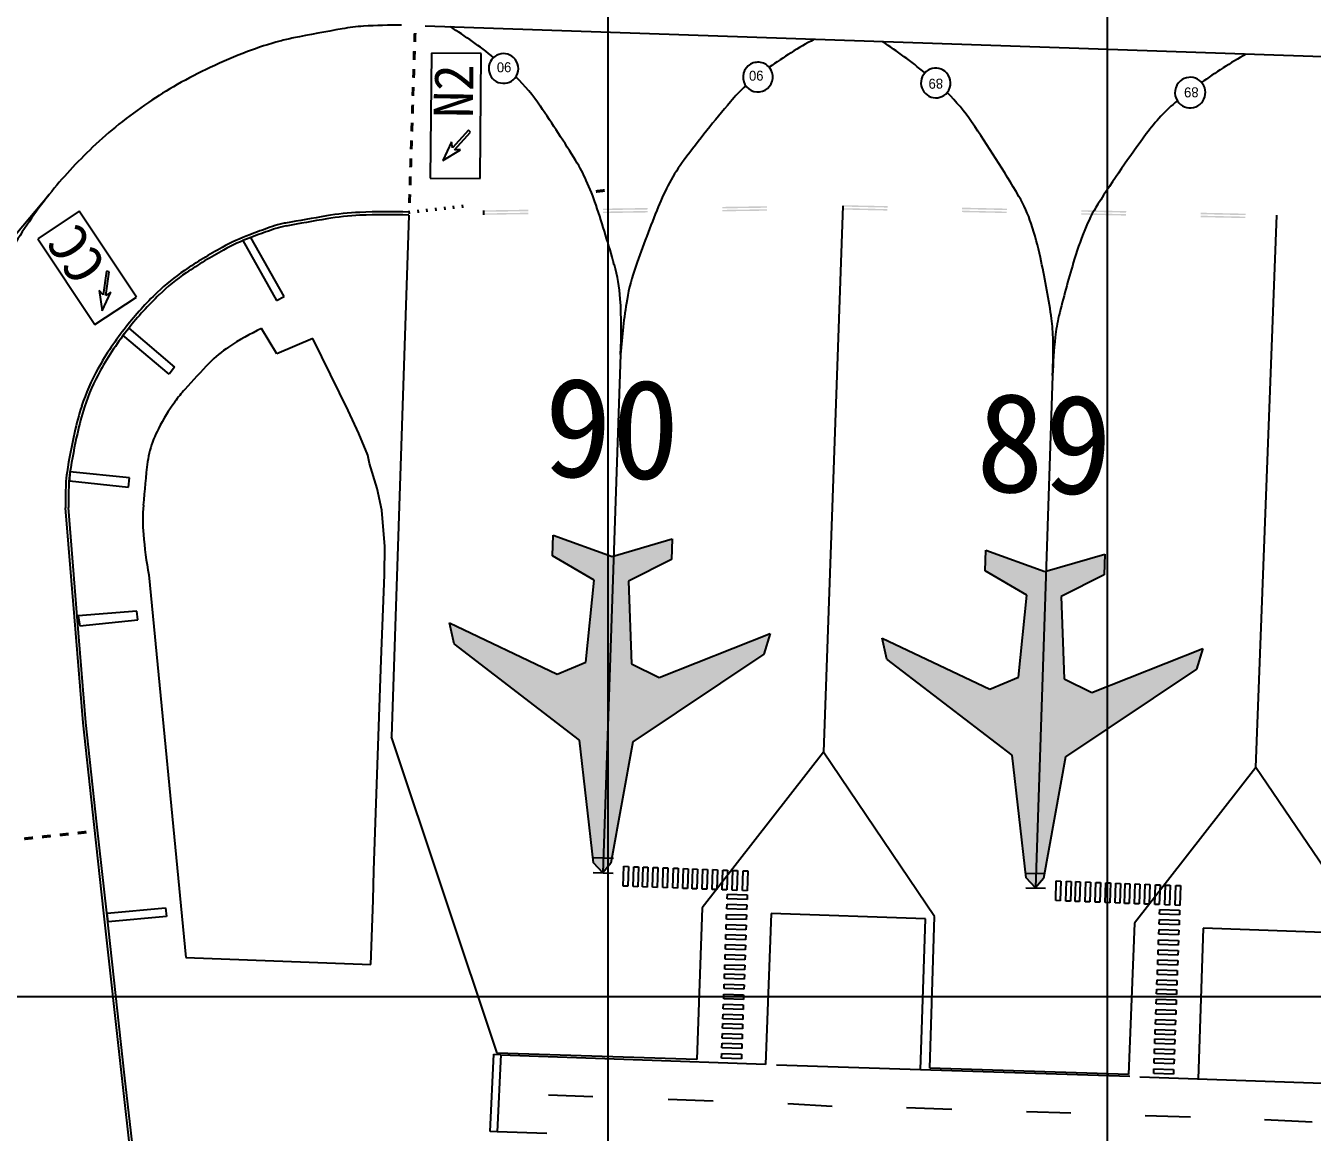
# Model space of a CAD drawing. Header units: millimetres. Extents: x 1358 to 1865, y 706 to 1003.
# Drawn here: x 1657.41 to 1688.99, y 880.66 to 907.81 of the extents above; entities that cross this region are included whole.
import ezdxf
from ezdxf.enums import TextEntityAlignment as Align

# ---------------------------------------------------------------- set-up
doc = ezdxf.new("R2010")
doc.units = ezdxf.units.MM
doc.layers.add('建築', color=7, linetype='Continuous')
doc.layers.add('文字', color=6, linetype='Continuous')
doc.styles.add('ChinaText', font='')
doc.styles.add('細明體', font='')
doc.styles.get('ChinaText').set_extended_font_data('新細明體')
doc.styles.get('細明體').set_extended_font_data('細明體')

msp = doc.modelspace()

# ---------------------------------------------------------------- hatches: boundary and pattern name
at = {"layer": '建築', "ltscale": 1000}
h = msp.add_hatch(color=256, dxfattribs=at)
h.paths.add_polyline_path([(1666.964, 907.634), (1666.927, 907.635), (1666.92, 907.415), (1666.957, 907.414)])
h.paths.add_polyline_path([(1667.001, 907.632), (1666.964, 907.634), (1666.957, 907.414), (1666.993, 907.413)])
for points in [[(1666.983, 907.19), (1666.91, 907.192), (1666.903, 906.973, -0.00065), (1666.939, 906.971), (1666.976, 906.97)], [(1666.954, 906.311), (1666.881, 906.314), (1666.874, 906.094, -0.00065), (1666.91, 906.093), (1666.947, 906.092)], [(1671.576, 887.024), (1671.347, 887.272), (1671.001, 890.283), (1667.928, 892.64), (1667.808, 893.156), (1670.455, 891.9), (1671.157, 892.193), (1671.362, 894.208), (1670.34, 894.805), (1670.357, 895.313), (1671.802, 894.79), (1673.279, 895.218), (1673.263, 894.71), (1672.204, 894.18), (1672.278, 892.157), (1672.96, 891.819), (1675.682, 892.901), (1675.529, 892.394), (1672.31, 890.241), (1671.769, 887.258)], [(1682.196, 886.653), (1681.967, 886.9), (1681.62, 889.912), (1678.548, 892.269), (1678.428, 892.784), (1681.074, 891.529), (1681.776, 891.822), (1681.981, 893.836), (1680.96, 894.433), (1680.977, 894.941), (1682.422, 894.419), (1683.899, 894.846), (1683.883, 894.339), (1682.824, 893.809), (1682.898, 891.785), (1683.58, 891.448), (1686.302, 892.529), (1686.149, 892.022), (1682.93, 889.869), (1682.389, 886.886)]]:
    msp.add_hatch(color=256, dxfattribs=at).paths.add_polyline_path(points)
h = msp.add_hatch(color=256, dxfattribs=at)
h.paths.add_polyline_path([(1666.95, 907.194), (1666.913, 907.196), (1666.906, 906.976), (1666.942, 906.975)])
h.paths.add_polyline_path([(1666.986, 907.193), (1666.95, 907.194), (1666.942, 906.975), (1666.979, 906.974)])
h = msp.add_hatch(color=256, dxfattribs=at)
h.paths.add_polyline_path([(1666.935, 906.755), (1666.899, 906.756), (1666.891, 906.537), (1666.928, 906.535)])
h.paths.add_polyline_path([(1666.972, 906.754), (1666.935, 906.755), (1666.928, 906.535), (1666.965, 906.534)])
h = msp.add_hatch(color=256, dxfattribs=at)
h.paths.add_polyline_path([(1666.906, 905.877), (1666.87, 905.878), (1666.863, 905.658), (1666.899, 905.657)])
h.paths.add_polyline_path([(1666.943, 905.875), (1666.906, 905.877), (1666.899, 905.657), (1666.936, 905.656)])
h = msp.add_hatch(color=256, dxfattribs=at)
h.paths.add_polyline_path([(1666.892, 905.437), (1666.855, 905.439), (1666.848, 905.219), (1666.885, 905.218)])
h.paths.add_polyline_path([(1666.929, 905.436), (1666.892, 905.437), (1666.885, 905.218), (1666.921, 905.217)])
h = msp.add_hatch(color=256, dxfattribs=at)
h.paths.add_polyline_path([(1666.878, 904.998), (1666.841, 904.999), (1666.834, 904.78), (1666.87, 904.778)])
h.paths.add_polyline_path([(1666.914, 904.997), (1666.878, 904.998), (1666.87, 904.778), (1666.907, 904.777)])
h = msp.add_hatch(color=256, dxfattribs=at)
h.paths.add_polyline_path([(1666.863, 904.559), (1666.827, 904.56), (1666.819, 904.34), (1666.856, 904.339)])
h.paths.add_polyline_path([(1666.9, 904.558), (1666.863, 904.559), (1666.856, 904.339), (1666.893, 904.338)])
h = msp.add_hatch(color=256, dxfattribs=at)
h.paths.add_polyline_path([(1666.849, 904.12), (1666.812, 904.121), (1666.805, 903.901), (1666.842, 903.9)])
h.paths.add_polyline_path([(1666.885, 904.118), (1666.849, 904.12), (1666.842, 903.9), (1666.878, 903.899)])
h = msp.add_hatch(color=256, dxfattribs=at)
h.paths.add_polyline_path([(1666.834, 903.68), (1666.798, 903.682), (1666.791, 903.462), (1666.827, 903.461)])
h.paths.add_polyline_path([(1666.871, 903.679), (1666.834, 903.68), (1666.827, 903.461), (1666.864, 903.46)])
h = msp.add_hatch(color=256, dxfattribs=at)
h.paths.add_polyline_path([(1671.621, 903.771), (1671.617, 903.807), (1671.399, 903.783), (1671.403, 903.747)])
h.paths.add_polyline_path([(1671.625, 903.735), (1671.621, 903.771), (1671.403, 903.747), (1671.407, 903.71)])
h = msp.add_hatch(color=256, dxfattribs=at)
h.paths.add_polyline_path([(1669.745, 903.299), (1668.647, 903.283), (1668.647, 903.246), (1669.746, 903.262)])
h.paths.add_polyline_path([(1669.747, 903.225), (1668.648, 903.209), (1668.648, 903.173), (1669.747, 903.189)])
h = msp.add_hatch(color=256, dxfattribs=at)
h.paths.add_polyline_path([(1672.675, 903.341), (1671.576, 903.325), (1671.577, 903.289), (1672.676, 903.304)])
h.paths.add_polyline_path([(1672.676, 903.268), (1671.577, 903.252), (1671.578, 903.215), (1672.677, 903.231)])
h = msp.add_hatch(color=256, dxfattribs=at)
h.paths.add_polyline_path([(1675.605, 903.384), (1674.506, 903.368), (1674.507, 903.331), (1675.605, 903.347)])
h.paths.add_polyline_path([(1675.606, 903.31), (1674.507, 903.294), (1674.508, 903.258), (1675.606, 903.274)])
h = msp.add_hatch(color=256, dxfattribs=at)
h.paths.add_polyline_path([(1678.564, 903.387), (1677.465, 903.41), (1677.465, 903.374), (1678.563, 903.351)])
h.paths.add_polyline_path([(1678.562, 903.314), (1677.464, 903.337), (1677.463, 903.301), (1678.561, 903.277)])
h = msp.add_hatch(color=256, dxfattribs=at)
h.paths.add_polyline_path([(1681.493, 903.326), (1680.395, 903.349), (1680.394, 903.312), (1681.492, 903.289)])
h.paths.add_polyline_path([(1681.491, 903.252), (1680.393, 903.275), (1680.392, 903.239), (1681.491, 903.216)])
h = msp.add_hatch(color=256, dxfattribs=at)
h.paths.add_polyline_path([(1684.422, 903.264), (1683.324, 903.287), (1683.323, 903.25), (1684.421, 903.227)])
h.paths.add_polyline_path([(1684.421, 903.19), (1683.322, 903.214), (1683.321, 903.177), (1684.42, 903.154)])
h = msp.add_hatch(color=256, dxfattribs=at)
h.paths.add_polyline_path([(1687.351, 903.202), (1686.253, 903.225), (1686.252, 903.188), (1687.351, 903.165)])
h.paths.add_polyline_path([(1687.35, 903.129), (1686.251, 903.152), (1686.251, 903.115), (1687.349, 903.092)])
h = msp.add_hatch(color=256, dxfattribs=at)
h.paths.add_polyline_path([(1657.587, 887.883), (1657.583, 887.919), (1657.364, 887.896), (1657.368, 887.859)])
h.paths.add_polyline_path([(1657.591, 887.846), (1657.587, 887.883), (1657.368, 887.859), (1657.372, 887.823)])
h = msp.add_hatch(color=256, dxfattribs=at)
h.paths.add_polyline_path([(1658.024, 887.93), (1658.02, 887.966), (1657.801, 887.943), (1657.805, 887.906)])
h.paths.add_polyline_path([(1658.028, 887.893), (1658.024, 887.93), (1657.805, 887.906), (1657.809, 887.87)])
h = msp.add_hatch(color=256, dxfattribs=at)
h.paths.add_polyline_path([(1658.461, 887.976), (1658.457, 888.013), (1658.238, 887.989), (1658.242, 887.953)])
h.paths.add_polyline_path([(1658.465, 887.94), (1658.461, 887.976), (1658.242, 887.953), (1658.246, 887.917)])
h = msp.add_hatch(color=256, dxfattribs=at)
h.paths.add_polyline_path([(1658.898, 888.023), (1658.894, 888.06), (1658.675, 888.036), (1658.679, 888)])
h.paths.add_polyline_path([(1658.902, 887.987), (1658.898, 888.023), (1658.679, 888), (1658.683, 887.963)])

# ---------------------------------------------------------------- linework, layer by layer
at = {"color": 5, "linetype": 'ByBlock'}
msp.add_lwpolyline([(1511.587, 883.992), (1798.346, 883.992), (1798.346, 857.67), (1511.587, 857.67)], close=True, dxfattribs=at)
at = {"layer": '建築', "ltscale": 1000}
for p, q in [((1780.683, 903.894, -0.309), (1667.211, 907.807, -0.309)), ((1667.368, 907.144, -0.309), (1667.339, 904.075, -0.309)), ((1668.589, 907.129, -0.309), (1667.368, 907.144, -0.309)), ((1668.56, 904.063, -0.309), (1668.589, 907.129, -0.309)), ((1668.275, 905.248, -0.309), (1667.88, 904.814, -0.309)), ((1667.93, 904.768, -0.309), (1668.325, 905.203, -0.309)), ((1668.3, 905.226, -0.309), (1668.275, 905.248, -0.309)), ((1668.325, 905.203, -0.309), (1668.3, 905.226, -0.309)), ((1667.863, 904.963, -0.309), (1667.644, 904.503, -0.309)), ((1667.88, 904.814, -0.309), (1667.863, 904.963, -0.309)), ((1667.644, 904.503, -0.309), (1668.08, 904.766, -0.309)), ((1668.08, 904.766, -0.309), (1667.93, 904.768, -0.309)), ((1667.339, 904.075, -0.309), (1668.56, 904.063, -0.309)), ((1653.09, 897.911, -0.309), (1657.984, 903.674, -0.309)), ((1667.031, 903.298, -0.309), (1667.039, 903.226, -0.309)), ((1667.249, 903.323, -0.309), (1667.257, 903.25, -0.309)), ((1667.249, 903.323, -0.309), (1667.257, 903.25, -0.309)), ((1667.467, 903.347, -0.309), (1667.475, 903.274, -0.309)), ((1667.686, 903.371, -0.309), (1667.694, 903.298, -0.309)), ((1667.904, 903.395, -0.309), (1667.912, 903.323, -0.309)), ((1668.123, 903.42, -0.309), (1668.131, 903.347, -0.309)), ((1668.647, 903.283, -0.309), (1668.648, 903.173, -0.309)), ((1677.465, 903.392, -0.309), (1676.991, 889.987, -0.309)), ((1658.719, 903.262, -0.309), (1657.702, 902.586, -0.309)), ((1660.128, 901.154, -0.309), (1658.719, 903.262, -0.309)), ((1666.813, 903.165, -0.309), (1666.39, 890.361, -0.309)), ((1666.812, 903.274, -0.309), (1666.82, 903.201, -0.309)), ((1666.812, 903.274, -0.309), (1666.82, 903.201, -0.309)), ((1666.812, 903.274, -0.309), (1666.82, 903.201, -0.309)), ((1666.812, 903.274, -0.309), (1666.82, 903.201, -0.309)), ((1687.608, 889.613, -0.309), (1688.119, 903.167, -0.309)), ((1657.702, 902.586, -0.309), (1659.107, 900.484, -0.309)), ((1662.933, 902.618, -0.309), (1662.734, 902.541, -0.309)), ((1662.734, 902.541, -0.309), (1663.56, 901.069, -0.309)), ((1663.755, 901.172, -0.309), (1662.933, 902.618, -0.309)), ((1659.386, 901.787, -0.309), (1659.305, 901.206, -0.309)), ((1659.372, 901.196, -0.309), (1659.453, 901.777, -0.309)), ((1659.42, 901.782, -0.309), (1659.386, 901.787, -0.309)), ((1659.453, 901.777, -0.309), (1659.42, 901.782, -0.309)), ((1659.107, 900.484, -0.309), (1660.128, 901.154, -0.309)), ((1659.305, 901.206, -0.309), (1659.207, 901.319, -0.309)), ((1659.207, 901.319, -0.309), (1659.285, 900.816, -0.309)), ((1659.285, 900.816, -0.309), (1659.497, 901.278, -0.309)), ((1659.497, 901.278, -0.309), (1659.372, 901.196, -0.309)), ((1663.56, 901.069, -0.309), (1663.755, 901.172, -0.309)), ((1659.791, 900.223, -0.309), (1659.938, 900.392, -0.309)), ((1660.929, 899.261, -0.309), (1659.791, 900.223, -0.309)), ((1659.938, 900.392, -0.309), (1661.061, 899.436, -0.309)), ((1663.57, 899.76, -0.309), (1663.197, 900.381, -0.309)), ((1664.452, 900.135, -0.309), (1663.57, 899.76, -0.309)), ((1664.678, 899.685, -0.309), (1664.452, 900.135, -0.309)), ((1665.324, 898.368, -0.309), (1664.678, 899.685, -0.309)), ((1672.011, 899.746, -0.309), (1671.576, 887.024, -0.309)), ((1661.061, 899.436, -0.309), (1660.929, 899.261, -0.309)), ((1682.616, 899.233, -0.309), (1682.196, 886.653, -0.309)), ((1665.584, 897.807, -0.309), (1665.324, 898.368, -0.309)), ((1665.802, 897.271, -0.309), (1665.584, 897.807, -0.309)), ((1665.848, 897.067, -0.309), (1665.802, 897.271, -0.309)), ((1666.036, 896.457, -0.309), (1665.848, 897.067, -0.309)), ((1658.488, 896.862, -0.309), (1658.479, 896.642, -0.309)), ((1659.951, 896.718, -0.309), (1658.488, 896.862, -0.309)), ((1659.933, 896.492, -0.309), (1659.951, 896.718, -0.309)), ((1658.479, 896.642, -0.309), (1659.933, 896.492, -0.309)), ((1666.149, 895.925, -0.309), (1666.036, 896.457, -0.309)), ((1658.6, 893.306, -0.309), (1658.385, 895.985, -0.309)), ((1658.673, 893.312, -0.309), (1658.458, 895.988, -0.309)), ((1666.222, 895.031, -0.309), (1666.149, 895.925, -0.309)), ((1670.34, 894.805, -0.309), (1670.357, 895.313, -0.309)), ((1670.357, 895.313, -0.309), (1671.802, 894.79, -0.309)), ((1671.802, 894.79, -0.309), (1673.279, 895.218, -0.309)), ((1673.279, 895.218, -0.309), (1673.263, 894.71, -0.309)), ((1666.216, 894.339, -0.309), (1666.222, 895.031, -0.309)), ((1671.362, 894.208, -0.309), (1670.34, 894.805, -0.309)), ((1680.96, 894.433, -0.309), (1680.977, 894.941, -0.309)), ((1680.977, 894.941, -0.309), (1682.422, 894.419, -0.309)), ((1682.422, 894.419, -0.309), (1683.899, 894.846, -0.309)), ((1683.899, 894.846, -0.309), (1683.883, 894.339, -0.309)), ((1673.263, 894.71, -0.309), (1672.204, 894.18, -0.309)), ((1660.429, 894.337, -0.309), (1661.336, 884.945, -0.309)), ((1666.134, 892.255, -0.309), (1666.216, 894.339, -0.309)), ((1671.157, 892.193, -0.309), (1671.362, 894.208, -0.309)), ((1672.204, 894.18, -0.309), (1672.278, 892.157, -0.309)), ((1681.981, 893.836, -0.309), (1680.96, 894.433, -0.309)), ((1683.883, 894.339, -0.309), (1682.824, 893.809, -0.309)), ((1681.776, 891.822, -0.309), (1681.981, 893.836, -0.309)), ((1682.824, 893.809, -0.309), (1682.898, 891.785, -0.309)), ((1658.813, 890.708, -0.309), (1658.6, 893.306, -0.309)), ((1658.886, 890.715, -0.309), (1658.673, 893.312, -0.309)), ((1660.137, 893.445, -0.309), (1658.693, 893.329, -0.309)), ((1658.693, 893.329, -0.309), (1658.734, 893.089, -0.309)), ((1658.734, 893.089, -0.309), (1660.157, 893.231, -0.309)), ((1660.157, 893.231, -0.309), (1660.137, 893.445, -0.309)), ((1667.928, 892.64, -0.309), (1667.808, 893.156, -0.309)), ((1667.808, 893.156, -0.309), (1670.455, 891.9, -0.309)), ((1672.96, 891.819, -0.309), (1675.682, 892.901, -0.309)), ((1675.682, 892.901, -0.309), (1675.529, 892.394, -0.309)), ((1671.001, 890.283, -0.309), (1667.928, 892.64, -0.309)), ((1678.548, 892.269, -0.309), (1678.428, 892.784, -0.309)), ((1678.428, 892.784, -0.309), (1681.074, 891.529, -0.309)), ((1666.109, 891.557, -0.309), (1666.134, 892.255, -0.309)), ((1675.529, 892.394, -0.309), (1672.31, 890.241, -0.309)), ((1681.62, 889.912, -0.309), (1678.548, 892.269, -0.309)), ((1683.58, 891.448, -0.309), (1686.302, 892.529, -0.309)), ((1686.302, 892.529, -0.309), (1686.149, 892.022, -0.309)), ((1670.455, 891.9, -0.309), (1671.157, 892.193, -0.309)), ((1672.278, 892.157, -0.309), (1672.96, 891.819, -0.309)), ((1686.149, 892.022, -0.309), (1682.93, 889.869, -0.309)), ((1681.074, 891.529, -0.309), (1681.776, 891.822, -0.309)), ((1682.898, 891.785, -0.309), (1683.58, 891.448, -0.309)), ((1665.956, 887.077, -0.309), (1666.109, 891.557, -0.309)), ((1659.084, 888.209, -0.309), (1658.813, 890.708, -0.309)), ((1659.156, 888.217, -0.309), (1658.886, 890.715, -0.309)), ((1668.983, 882.602, -244.22), (1666.39, 890.361, -244.22)), ((1671.347, 887.272, -0.309), (1671.001, 890.283, -0.309)), ((1672.31, 890.241, -0.309), (1671.769, 887.258, -0.309)), ((1676.991, 889.987, -244.22), (1674.011, 886.163, -244.22)), ((1679.716, 885.954, -244.22), (1676.991, 889.987, -244.22)), ((1681.967, 886.9, -0.309), (1681.62, 889.912, -0.309)), ((1682.93, 889.869, -0.309), (1682.389, 886.886, -0.309)), ((1687.608, 889.613, -244.22), (1684.622, 885.787, -244.22)), ((1690.337, 885.577, -244.22), (1687.608, 889.613, -244.22)), ((1659.325, 886.031, -0.309), (1659.084, 888.209, -0.309)), ((1659.398, 886.039, -0.309), (1659.156, 888.217, -0.309)), ((1671.576, 887.024, -0.309), (1671.347, 887.272, -0.309)), ((1671.349, 887.399, 0.707), (1671.836, 887.386, 0.707)), ((1671.769, 887.258, -0.309), (1671.576, 887.024, -0.309)), ((1672.075, 886.698, 244.62), (1672.091, 887.185, 244.62)), ((1672.091, 887.185, 244.62), (1672.205, 887.18, 244.62)), ((1672.205, 887.18, 244.62), (1672.188, 886.695, 244.62)), ((1672.322, 886.686, -0.309), (1672.338, 887.173, -0.309)), ((1672.338, 887.173, -0.309), (1672.451, 887.168, -0.309)), ((1665.94, 886.355, -0.309), (1665.956, 887.077, -0.309)), ((1671.337, 887.031, -0.309), (1671.824, 887.018, -0.309)), ((1672.451, 887.168, -0.309), (1672.435, 886.682, -0.309)), ((1672.549, 886.678, -0.309), (1672.565, 887.164, -0.309)), ((1672.565, 887.164, -0.309), (1672.679, 887.159, -0.309)), ((1672.679, 887.159, -0.309), (1672.663, 886.674, -0.309)), ((1672.796, 886.671, -0.309), (1672.812, 887.157, -0.309)), ((1672.812, 887.157, -0.309), (1672.926, 887.153, -0.309)), ((1672.926, 887.153, -0.309), (1672.91, 886.667, -0.309)), ((1673.043, 886.662, -0.309), (1673.059, 887.148, -0.309)), ((1673.059, 887.148, -0.309), (1673.173, 887.143, -0.309)), ((1673.173, 887.143, -0.309), (1673.157, 886.658, -0.309)), ((1673.29, 886.653, -0.309), (1673.306, 887.139, -0.309)), ((1673.306, 887.139, -0.309), (1673.42, 887.135, -0.309)), ((1673.42, 887.135, -0.309), (1673.404, 886.649, -0.309)), ((1673.537, 886.641, -0.309), (1673.553, 887.127, -0.309)), ((1673.553, 887.127, -0.309), (1673.667, 887.123, -0.309)), ((1673.667, 887.123, -0.309), (1673.651, 886.637, -0.309)), ((1673.765, 886.633, -0.309), (1673.781, 887.12, -0.309)), ((1673.781, 887.12, -0.309), (1673.895, 887.115, -0.309)), ((1673.895, 887.115, -0.309), (1673.878, 886.63, -0.309)), ((1674.012, 886.625, -0.309), (1674.028, 887.112, -0.309)), ((1674.028, 887.112, -0.309), (1674.142, 887.107, -0.309)), ((1674.142, 887.107, -0.309), (1674.125, 886.622, -0.309)), ((1674.259, 886.616, -0.309), (1674.275, 887.102, -0.309)), ((1674.275, 887.102, -0.309), (1674.389, 887.098, -0.309)), ((1674.389, 887.098, -0.309), (1674.372, 886.612, -0.309)), ((1674.506, 886.607, -0.309), (1674.522, 887.093, -0.309)), ((1674.522, 887.093, -0.309), (1674.635, 887.089, -0.309)), ((1674.635, 887.089, -0.309), (1674.619, 886.603, -0.309)), ((1674.753, 886.598, -0.309), (1674.769, 887.084, -0.309)), ((1674.769, 887.084, -0.309), (1674.882, 887.079, -0.309)), ((1674.882, 887.079, -0.309), (1674.866, 886.594, -0.309)), ((1675.005, 886.588, -0.309), (1675.021, 887.074, -0.309)), ((1675.021, 887.074, -0.309), (1675.135, 887.07, -0.309)), ((1675.135, 887.07, -0.309), (1675.118, 886.584, -0.309)), ((1681.954, 887.018, 0.72), (1682.434, 887.008, 0.72)), ((1682.196, 886.653, -0.309), (1681.967, 886.9, -0.309)), ((1682.389, 886.886, -0.309), (1682.196, 886.653, -0.309)), ((1672.188, 886.695, 244.62), (1672.075, 886.698, 244.62)), ((1672.435, 886.682, -0.309), (1672.322, 886.686, -0.309)), ((1672.663, 886.674, -0.309), (1672.549, 886.678, -0.309)), ((1672.91, 886.667, -0.309), (1672.796, 886.671, -0.309)), ((1673.157, 886.658, -0.309), (1673.043, 886.662, -0.309)), ((1673.404, 886.649, -0.309), (1673.29, 886.653, -0.309)), ((1673.651, 886.637, -0.309), (1673.537, 886.641, -0.309)), ((1673.878, 886.63, -0.309), (1673.765, 886.633, -0.309)), ((1674.125, 886.622, -0.309), (1674.012, 886.625, -0.309)), ((1674.372, 886.612, -0.309), (1674.259, 886.616, -0.309)), ((1674.619, 886.603, -0.309), (1674.506, 886.607, -0.309)), ((1674.866, 886.594, -0.309), (1674.753, 886.598, -0.309)), ((1675.118, 886.584, -0.309), (1675.005, 886.588, -0.309)), ((1681.958, 886.658, -0.309), (1682.438, 886.648, -0.309)), ((1682.691, 886.341, -0.309), (1682.707, 886.828, -0.309)), ((1682.707, 886.828, -0.309), (1682.821, 886.823, -0.309)), ((1682.821, 886.823, -0.309), (1682.805, 886.338, -0.309)), ((1682.938, 886.331, -0.309), (1682.954, 886.818, -0.309)), ((1682.954, 886.818, -0.309), (1683.068, 886.813, -0.309)), ((1683.068, 886.813, -0.309), (1683.052, 886.328, -0.309)), ((1683.166, 886.323, -0.309), (1683.182, 886.809, -0.309)), ((1683.182, 886.809, -0.309), (1683.296, 886.805, -0.309)), ((1683.296, 886.805, -0.309), (1683.279, 886.319, -0.309)), ((1683.413, 886.313, -0.309), (1683.429, 886.799, -0.309)), ((1683.429, 886.799, -0.309), (1683.543, 886.795, -0.309)), ((1683.543, 886.795, -0.309), (1683.526, 886.309, -0.309)), ((1683.66, 886.304, -0.309), (1683.676, 886.79, -0.309)), ((1683.676, 886.79, -0.309), (1683.789, 886.785, -0.309)), ((1683.789, 886.785, -0.309), (1683.773, 886.3, -0.309)), ((1683.907, 886.294, -0.309), (1683.923, 886.78, -0.309)), ((1683.923, 886.78, -0.309), (1684.036, 886.776, -0.309)), ((1684.036, 886.776, -0.309), (1684.02, 886.29, -0.309)), ((1684.154, 886.284, -0.309), (1684.17, 886.771, -0.309)), ((1684.17, 886.771, -0.309), (1684.283, 886.766, -0.309)), ((1684.283, 886.766, -0.309), (1684.267, 886.28, -0.309)), ((1684.381, 886.275, -0.309), (1684.397, 886.762, -0.309)), ((1684.397, 886.762, -0.309), (1684.511, 886.757, -0.309)), ((1684.511, 886.757, -0.309), (1684.495, 886.272, -0.309)), ((1684.628, 886.266, -0.309), (1684.644, 886.752, -0.309)), ((1684.644, 886.752, -0.309), (1684.758, 886.748, -0.309)), ((1684.758, 886.748, -0.309), (1684.742, 886.262, -0.309)), ((1684.875, 886.256, -0.309), (1684.891, 886.742, -0.309)), ((1684.891, 886.742, -0.309), (1685.005, 886.738, -0.309)), ((1685.005, 886.738, -0.309), (1684.989, 886.252, -0.309)), ((1685.122, 886.246, -0.309), (1685.138, 886.733, -0.309)), ((1685.138, 886.733, -0.309), (1685.252, 886.728, -0.309)), ((1685.252, 886.728, -0.309), (1685.235, 886.243, -0.309)), ((1685.369, 886.237, -0.309), (1685.385, 886.723, -0.309)), ((1685.385, 886.723, -0.309), (1685.499, 886.719, -0.309)), ((1685.499, 886.719, -0.309), (1685.482, 886.233, -0.309)), ((1685.623, 886.227, -0.309), (1685.639, 886.713, -0.309)), ((1685.639, 886.713, -0.309), (1685.753, 886.709, -0.309)), ((1685.753, 886.709, -0.309), (1685.736, 886.223, -0.309)), ((1665.88, 884.774, -0.309), (1665.94, 886.355, -0.309)), ((1674.619, 886.137, 0.716), (1674.623, 886.251, 0.716)), ((1674.623, 886.251, 0.716), (1675.109, 886.236, 0.716)), ((1674.628, 886.384, 0.716), (1674.632, 886.498, 0.716)), ((1675.114, 886.369, 0.716), (1674.628, 886.384, 0.716)), ((1674.632, 886.498, 0.716), (1675.118, 886.482, 0.716)), ((1675.109, 886.236, 0.716), (1675.105, 886.122, 0.716)), ((1675.118, 886.482, 0.716), (1675.114, 886.369, 0.716)), ((1682.805, 886.338, -0.309), (1682.691, 886.341, -0.309)), ((1683.052, 886.328, -0.309), (1682.938, 886.331, -0.309)), ((1683.279, 886.319, -0.309), (1683.166, 886.323, -0.309)), ((1683.526, 886.309, -0.309), (1683.413, 886.313, -0.309)), ((1683.773, 886.3, -0.309), (1683.66, 886.304, -0.309)), ((1684.02, 886.29, -0.309), (1683.907, 886.294, -0.309)), ((1684.267, 886.28, -0.309), (1684.154, 886.284, -0.309)), ((1684.495, 886.272, -0.309), (1684.381, 886.275, -0.309)), ((1684.742, 886.262, -0.309), (1684.628, 886.266, -0.309)), ((1684.989, 886.252, -0.309), (1684.875, 886.256, -0.309)), ((1685.235, 886.243, -0.309), (1685.122, 886.246, -0.309)), ((1685.482, 886.233, -0.309), (1685.369, 886.237, -0.309)), ((1685.736, 886.223, -0.309), (1685.623, 886.227, -0.309)), ((1659.762, 882.047, -0.309), (1659.325, 886.031, -0.309)), ((1659.835, 882.055, -0.309), (1659.398, 886.039, -0.309)), ((1659.404, 886.032, -0.309), (1660.838, 886.167, -0.309)), ((1659.429, 885.824, -0.309), (1659.404, 886.032, -0.309)), ((1660.861, 885.953, -0.309), (1659.429, 885.824, -0.309)), ((1660.838, 886.167, -0.309), (1660.861, 885.953, -0.309)), ((1674.011, 886.163, -244.22), (1673.878, 882.442, -244.22)), ((1674.61, 885.89, 0.716), (1674.614, 886.004, 0.716)), ((1674.614, 886.004, 0.716), (1675.1, 885.989, 0.716)), ((1675.105, 886.122, 0.716), (1674.619, 886.137, 0.716)), ((1675.1, 885.989, 0.716), (1675.096, 885.875, 0.716)), ((1675.706, 886.026, -0.309), (1675.569, 882.321, -0.309)), ((1679.496, 885.896, -0.309), (1675.706, 886.026, -0.309)), ((1679.601, 882.232, -244.22), (1679.716, 885.954, -244.22)), ((1685.242, 886.009, -0.309), (1685.246, 886.122, -0.309)), ((1685.728, 885.993, -0.309), (1685.242, 886.009, -0.309)), ((1685.246, 886.122, -0.309), (1685.732, 886.106, -0.309)), ((1685.732, 886.106, -0.309), (1685.728, 885.993, -0.309)), ((1674.601, 885.643, 0.716), (1674.605, 885.757, 0.716)), ((1675.088, 885.628, 0.716), (1674.601, 885.643, 0.716)), ((1674.605, 885.757, 0.716), (1675.091, 885.742, 0.716)), ((1675.096, 885.875, 0.716), (1674.61, 885.89, 0.716)), ((1675.091, 885.742, 0.716), (1675.088, 885.628, 0.716)), ((1679.374, 882.189, -0.309), (1679.496, 885.896, -0.309)), ((1684.622, 885.787, -244.22), (1684.476, 882.071, -244.22)), ((1685.223, 885.515, -0.309), (1685.228, 885.629, -0.309)), ((1685.228, 885.629, -0.309), (1685.714, 885.613, -0.309)), ((1685.233, 885.762, -0.309), (1685.237, 885.876, -0.309)), ((1685.719, 885.746, -0.309), (1685.233, 885.762, -0.309)), ((1685.237, 885.876, -0.309), (1685.723, 885.86, -0.309)), ((1685.714, 885.613, -0.309), (1685.71, 885.499, -0.309)), ((1685.723, 885.86, -0.309), (1685.719, 885.746, -0.309)), ((1686.312, 885.663, -0.309), (1686.186, 881.958, -0.309)), ((1690.105, 885.53, -0.309), (1686.312, 885.663, -0.309)), ((1674.593, 885.396, 0.716), (1674.597, 885.51, 0.716)), ((1675.079, 885.381, 0.716), (1674.593, 885.396, 0.716)), ((1674.597, 885.51, 0.716), (1675.082, 885.495, 0.716)), ((1675.082, 885.495, 0.716), (1675.079, 885.381, 0.716)), ((1685.214, 885.268, -0.309), (1685.219, 885.382, -0.309)), ((1685.219, 885.382, -0.309), (1685.704, 885.366, -0.309)), ((1685.71, 885.499, -0.309), (1685.223, 885.515, -0.309)), ((1685.704, 885.366, -0.309), (1685.701, 885.252, -0.309)), ((1674.575, 884.902, 0.716), (1674.579, 885.016, 0.716)), ((1674.579, 885.016, 0.716), (1675.065, 885.001, 0.716)), ((1674.584, 885.149, 0.716), (1674.588, 885.263, 0.716)), ((1675.07, 885.134, 0.716), (1674.584, 885.149, 0.716)), ((1674.588, 885.263, 0.716), (1675.074, 885.248, 0.716)), ((1675.065, 885.001, 0.716), (1675.061, 884.887, 0.716)), ((1675.074, 885.248, 0.716), (1675.07, 885.134, 0.716)), ((1685.205, 885.021, -0.309), (1685.21, 885.135, -0.309)), ((1685.691, 885.005, -0.309), (1685.205, 885.021, -0.309)), ((1685.21, 885.135, -0.309), (1685.695, 885.119, -0.309)), ((1685.701, 885.252, -0.309), (1685.214, 885.268, -0.309)), ((1685.695, 885.119, -0.309), (1685.691, 885.005, -0.309)), ((1661.336, 884.945, -0.309), (1665.88, 884.774, -0.309)), ((1674.566, 884.656, 0.716), (1674.571, 884.769, 0.716)), ((1675.053, 884.64, 0.716), (1674.566, 884.656, 0.716)), ((1674.571, 884.769, 0.716), (1675.056, 884.754, 0.716)), ((1675.061, 884.887, 0.716), (1674.575, 884.902, 0.716)), ((1675.056, 884.754, 0.716), (1675.053, 884.64, 0.716)), ((1685.196, 884.774, -0.309), (1685.2, 884.888, -0.309)), ((1685.682, 884.758, -0.309), (1685.196, 884.774, -0.309)), ((1685.2, 884.888, -0.309), (1685.686, 884.872, -0.309)), ((1685.686, 884.872, -0.309), (1685.682, 884.758, -0.309)), ((1674.558, 884.428, 0.716), (1674.562, 884.542, 0.716)), ((1675.045, 884.413, 0.716), (1674.558, 884.428, 0.716)), ((1674.562, 884.542, 0.716), (1675.048, 884.526, 0.716)), ((1675.048, 884.526, 0.716), (1675.045, 884.413, 0.716)), ((1685.178, 884.28, -0.309), (1685.182, 884.394, -0.309)), ((1685.182, 884.394, -0.309), (1685.668, 884.378, -0.309)), ((1685.187, 884.527, -0.309), (1685.191, 884.641, -0.309)), ((1685.673, 884.511, -0.309), (1685.187, 884.527, -0.309)), ((1685.191, 884.641, -0.309), (1685.677, 884.625, -0.309)), ((1685.668, 884.378, -0.309), (1685.664, 884.264, -0.309)), ((1685.677, 884.625, -0.309), (1685.673, 884.511, -0.309)), ((1674.541, 883.934, 0.716), (1674.545, 884.048, 0.716)), ((1674.545, 884.048, 0.716), (1675.031, 884.032, 0.716)), ((1674.55, 884.181, 0.716), (1674.554, 884.295, 0.716)), ((1675.036, 884.166, 0.716), (1674.55, 884.181, 0.716)), ((1674.554, 884.295, 0.716), (1675.04, 884.279, 0.716)), ((1675.031, 884.032, 0.716), (1675.027, 883.919, 0.716)), ((1675.04, 884.279, 0.716), (1675.036, 884.166, 0.716)), ((1685.169, 884.053, -0.309), (1685.174, 884.167, -0.309)), ((1685.656, 884.037, -0.309), (1685.169, 884.053, -0.309)), ((1685.174, 884.167, -0.309), (1685.659, 884.15, -0.309)), ((1685.664, 884.264, -0.309), (1685.178, 884.28, -0.309)), ((1685.659, 884.15, -0.309), (1685.656, 884.037, -0.309)), ((1674.532, 883.687, 0.716), (1674.536, 883.801, 0.716)), ((1674.536, 883.801, 0.716), (1675.022, 883.785, 0.716)), ((1675.027, 883.919, 0.716), (1674.541, 883.934, 0.716)), ((1675.022, 883.785, 0.716), (1675.018, 883.672, 0.716)), ((1685.16, 883.806, -0.309), (1685.165, 883.92, -0.309)), ((1685.647, 883.79, -0.309), (1685.16, 883.806, -0.309)), ((1685.165, 883.92, -0.309), (1685.65, 883.903, -0.309)), ((1685.65, 883.903, -0.309), (1685.647, 883.79, -0.309)), ((1674.523, 883.44, 0.716), (1674.528, 883.554, 0.716)), ((1675.01, 883.425, 0.716), (1674.523, 883.44, 0.716)), ((1674.528, 883.554, 0.716), (1675.013, 883.538, 0.716)), ((1675.018, 883.672, 0.716), (1674.532, 883.687, 0.716)), ((1675.013, 883.538, 0.716), (1675.01, 883.425, 0.716)), ((1685.142, 883.312, -0.309), (1685.146, 883.426, -0.309)), ((1685.146, 883.426, -0.309), (1685.632, 883.409, -0.309)), ((1685.151, 883.559, -0.309), (1685.155, 883.673, -0.309)), ((1685.637, 883.543, -0.309), (1685.151, 883.559, -0.309)), ((1685.155, 883.673, -0.309), (1685.641, 883.656, -0.309)), ((1685.632, 883.409, -0.309), (1685.628, 883.296, -0.309)), ((1685.641, 883.656, -0.309), (1685.637, 883.543, -0.309)), ((1674.507, 882.965, 0.716), (1674.511, 883.079, 0.716)), ((1674.507, 882.965, 0.716), (1674.511, 883.079, 0.716)), ((1674.511, 883.079, 0.716), (1674.997, 883.064, 0.716)), ((1674.511, 883.079, 0.716), (1674.997, 883.064, 0.716)), ((1674.515, 883.212, 0.716), (1674.52, 883.326, 0.716)), ((1674.515, 883.212, 0.716), (1674.52, 883.326, 0.716)), ((1675.002, 883.197, 0.716), (1674.515, 883.212, 0.716)), ((1675.002, 883.197, 0.716), (1674.515, 883.212, 0.716)), ((1674.52, 883.326, 0.716), (1675.005, 883.311, 0.716)), ((1674.52, 883.326, 0.716), (1675.005, 883.311, 0.716)), ((1675.005, 883.311, 0.716), (1675.002, 883.197, 0.716)), ((1675.005, 883.311, 0.716), (1675.002, 883.197, 0.716)), ((1685.133, 883.065, -0.309), (1685.137, 883.179, -0.309)), ((1685.133, 883.065, -0.309), (1685.137, 883.179, -0.309)), ((1685.619, 883.049, -0.309), (1685.133, 883.065, -0.309)), ((1685.619, 883.049, -0.309), (1685.133, 883.065, -0.309)), ((1685.137, 883.179, -0.309), (1685.623, 883.162, -0.309)), ((1685.137, 883.179, -0.309), (1685.623, 883.162, -0.309)), ((1685.628, 883.296, -0.309), (1685.142, 883.312, -0.309)), ((1685.623, 883.162, -0.309), (1685.619, 883.049, -0.309)), ((1685.623, 883.162, -0.309), (1685.619, 883.049, -0.309)), ((1674.498, 882.727, 0.716), (1674.502, 882.841, 0.716)), ((1674.498, 882.727, 0.716), (1674.502, 882.841, 0.716)), ((1674.502, 882.841, 0.716), (1674.988, 882.826, 0.716)), ((1674.502, 882.841, 0.716), (1674.988, 882.826, 0.716)), ((1674.993, 882.95, 0.716), (1674.507, 882.965, 0.716)), ((1674.993, 882.95, 0.716), (1674.507, 882.965, 0.716)), ((1674.988, 882.826, 0.716), (1674.985, 882.712, 0.716)), ((1674.988, 882.826, 0.716), (1674.985, 882.712, 0.716)), ((1674.997, 883.064, 0.716), (1674.993, 882.95, 0.716)), ((1674.997, 883.064, 0.716), (1674.993, 882.95, 0.716)), ((1685.124, 882.837, -0.309), (1685.129, 882.951, -0.309)), ((1685.124, 882.837, -0.309), (1685.129, 882.951, -0.309)), ((1685.611, 882.821, -0.309), (1685.124, 882.837, -0.309)), ((1685.611, 882.821, -0.309), (1685.124, 882.837, -0.309)), ((1685.129, 882.951, -0.309), (1685.615, 882.935, -0.309)), ((1685.129, 882.951, -0.309), (1685.615, 882.935, -0.309)), ((1685.615, 882.935, -0.309), (1685.611, 882.821, -0.309)), ((1685.615, 882.935, -0.309), (1685.611, 882.821, -0.309)), ((1668.812, 880.676, -0.309), (1668.899, 882.571, -0.309)), ((1668.812, 880.676, -0.309), (1668.899, 882.571, -0.309)), ((1668.899, 882.571, -0.309), (1669.069, 882.563, -0.309)), ((1668.899, 882.571, -0.309), (1669.069, 882.563, -0.309)), ((1669.069, 882.563, -0.309), (1668.982, 880.668, -0.309)), ((1669.069, 882.563, -0.309), (1668.982, 880.668, -0.309)), ((1673.878, 882.442, -244.22), (1668.983, 882.602, -244.22)), ((1675.569, 882.321, -0.309), (1669.071, 882.552, -0.309)), ((1674.489, 882.475, 0.716), (1674.494, 882.588, 0.716)), ((1674.489, 882.475, 0.716), (1674.494, 882.588, 0.716)), ((1674.976, 882.46, 0.716), (1674.489, 882.475, 0.716)), ((1674.976, 882.46, 0.716), (1674.489, 882.475, 0.716)), ((1674.494, 882.588, 0.716), (1674.979, 882.573, 0.716)), ((1674.494, 882.588, 0.716), (1674.979, 882.573, 0.716)), ((1674.985, 882.712, 0.716), (1674.498, 882.727, 0.716)), ((1674.985, 882.712, 0.716), (1674.498, 882.727, 0.716)), ((1674.979, 882.573, 0.716), (1674.976, 882.46, 0.716)), ((1674.979, 882.573, 0.716), (1674.976, 882.46, 0.716)), ((1685.107, 882.352, -0.309), (1685.111, 882.466, -0.309)), ((1685.107, 882.352, -0.309), (1685.111, 882.466, -0.309)), ((1685.111, 882.466, -0.309), (1685.597, 882.45, -0.309)), ((1685.111, 882.466, -0.309), (1685.597, 882.45, -0.309)), ((1685.115, 882.59, -0.309), (1685.12, 882.704, -0.309)), ((1685.115, 882.59, -0.309), (1685.12, 882.704, -0.309)), ((1685.602, 882.574, -0.309), (1685.115, 882.59, -0.309)), ((1685.602, 882.574, -0.309), (1685.115, 882.59, -0.309)), ((1685.12, 882.704, -0.309), (1685.605, 882.688, -0.309)), ((1685.12, 882.704, -0.309), (1685.605, 882.688, -0.309)), ((1685.597, 882.45, -0.309), (1685.593, 882.336, -0.309)), ((1685.597, 882.45, -0.309), (1685.593, 882.336, -0.309)), ((1685.605, 882.688, -0.309), (1685.602, 882.574, -0.309)), ((1685.605, 882.688, -0.309), (1685.602, 882.574, -0.309)), ((1679.374, 882.189, -0.309), (1675.836, 882.305, -0.309)), ((1684.508, 882.023, -0.309), (1679.374, 882.189, -0.309)), ((1684.476, 882.071, -244.22), (1679.601, 882.232, -244.22)), ((1685.097, 882.1, -0.309), (1685.102, 882.213, -0.309)), ((1685.097, 882.1, -0.309), (1685.102, 882.213, -0.309)), ((1685.102, 882.213, -0.309), (1685.587, 882.197, -0.309)), ((1685.102, 882.213, -0.309), (1685.587, 882.197, -0.309)), ((1685.593, 882.336, -0.309), (1685.107, 882.352, -0.309)), ((1685.593, 882.336, -0.309), (1685.107, 882.352, -0.309)), ((1685.587, 882.197, -0.309), (1685.583, 882.084, -0.309)), ((1685.587, 882.197, -0.309), (1685.583, 882.084, -0.309)), ((1660.365, 876.78, -0.309), (1659.762, 882.047, -0.309)), ((1660.438, 876.792, -0.309), (1659.835, 882.055, -0.309)), ((1689.842, 881.837, -0.309), (1684.758, 882.005, -0.309)), ((1689.842, 881.837, -0.309), (1684.758, 882.005, -0.309)), ((1685.583, 882.084, -0.309), (1685.097, 882.1, -0.309)), ((1685.583, 882.084, -0.309), (1685.097, 882.1, -0.309)), ((1670.242, 881.572, -0.309), (1671.33, 881.534, -0.309)), ((1670.242, 881.572, -0.309), (1671.33, 881.534, -0.309)), ((1673.176, 881.467, -0.309), (1674.282, 881.427, -0.309)), ((1676.114, 881.362, -0.309), (1677.205, 881.298, -0.309)), ((1679.032, 881.264, -0.309), (1680.144, 881.221, -0.309)), ((1681.971, 881.163, -0.309), (1683.06, 881.132, -0.309)), ((1681.971, 881.163, -0.309), (1683.06, 881.132, -0.309)), ((1684.89, 881.069, -0.309), (1685.998, 881.035, -0.309)), ((1684.89, 881.069, -0.309), (1685.998, 881.035, -0.309)), ((1687.82, 880.967, -0.309), (1688.984, 880.916, -0.309)), ((1687.82, 880.967, -0.309), (1688.984, 880.916, -0.309)), ((1668.982, 880.668, -0.309), (1668.812, 880.676, -0.309)), ((1668.982, 880.668, -0.309), (1668.812, 880.676, -0.309)), ((1668.98, 880.675, -0.309), (1670.2, 880.633, -0.309))]:
    msp.add_line(p, q, dxfattribs=at)
for centre, radius, start, end in [((1675.945, 847.103, -0.309), 61.584, 100.07464, 101.20554), ((1665.998, 903.086, -0.309), 4.725, 93.6156, 100.0746), ((1666.618, 893.284, -0.309), 14.546, 89.9356, 93.6156), ((1662.398, 898.953, -0.309), 10.369, 51.2107, 58.419), ((1665.927, 899.053, -0.309), 8.688, 105.2331, 110.711), ((1664.921, 902.749, -0.309), 4.857, 101.2055, 105.2331), ((1681.951, 897.895, -0.309), 10.9, 118.4579, 125.274), ((1672.163, 897.79, -0.309), 11.497, 50.4682, 56.8972), ((1667.275, 895.487, -0.309), 12.499, 110.711, 115.2775), ((1669.137, 906.765, -0.309), 0.364, 38.1241, 319.5991), ((1692.899, 897.185, -0.309), 11.367, 119.1368, 125.7469), ((1667.21, 895.626, -0.309), 12.346, 115.2775, 119.5213), ((1669.137, 906.765, -0.309), 0.364, 319.5991, 38.1241), ((1675.382, 906.553, -0.309), 0.365, 131.0628, 39.7915), ((1675.382, 906.553, -0.309), 0.365, 39.7915, 131.0628), ((1679.748, 906.409, -0.309), 0.364, 43.002, 320.814), ((1666.112, 903.171, -0.309), 4.748, 34.2066, 45.5457), ((1679.748, 906.409, -0.309), 0.364, 320.814, 43.002), ((1685.993, 906.175, -0.309), 0.374, 130.2226, 213.7032), ((1685.993, 906.175, -0.309), 0.374, 213.7032, 130.2226), ((1666.193, 897.422, -0.309), 10.282, 119.5213, 124.1717), ((1678.045, 903.125, -0.309), 4.373, 132.6233, 139.807), ((1676.534, 902.641, -0.309), 4.967, 34.4963, 45.334), ((1666.744, 896.61, -0.309), 11.264, 124.1717, 128.7444), ((1638.557, 884.439, -0.309), 38.068, 31.7944, 34.2066), ((1699.324, 885.147, -0.309), 32.229, 139.807, 143.0488), ((1688.716, 902.364, -0.309), 4.719, 130.0785, 143.6292), ((1666.11, 897.4, -0.309), 10.251, 128.7444, 133.5379), ((1655.798, 888.391, -0.309), 30.127, 30.3772, 34.4963), ((1711.068, 885.902, -0.309), 32.479, 143.6292, 147.3367), ((1667.301, 896.147, -0.309), 11.979, 133.5379, 137.3703), ((1666.672, 896.726, -0.309), 11.124, 137.3703, 141.3474), ((1667.228, 902.212, -0.309), 4.335, 24.6417, 31.7944), ((1676.988, 901.949, -0.309), 4.279, 143.0488, 151.953), ((1665.715, 901.518, -0.309), 5.999, 18.393, 24.6417), ((1678.706, 901.033, -0.309), 6.226, 151.953, 157.9543), ((1666.774, 896.644, -0.309), 11.255, 141.3474, 145.5962), ((1678.796, 901.872, -0.309), 3.468, 18.217, 30.3772), ((1640.203, 893.035, -0.309), 32.884, 15.7252, 18.393), ((1705.773, 890.072, -0.309), 35.428, 157.9543, 160.4693), ((1686.81, 901.453, -0.309), 3.665, 147.3367, 158.389), ((1666.023, 897.158, -0.309), 10.345, 145.5962, 150.028), ((1664.085, 901.307, -0.309), 1.691, 100.2022, 104.871), ((1680.798, 808.444, -0.309), 96.045, 99.59623, 100.20224), ((1680.798, 808.444, -0.309), 95.972, 99.59623, 100.20224), ((1665.921, 896.439, -0.309), 6.802, 92.6246, 99.5962), ((1665.921, 896.439, -0.309), 6.729, 92.6246, 99.5962), ((1666.257, 889.091, -0.309), 14.158, 87.7382, 92.6246), ((1666.257, 889.091, -0.309), 14.085, 87.7382, 92.6246), ((1664.859, 897.566, -0.309), 5.479, 110.8722, 118.686), ((1668.524, 887.954, -0.309), 15.766, 108.9418, 110.8722), ((1668.524, 887.954, -0.309), 15.693, 108.9418, 110.8722), ((1664.576, 899.459, -0.309), 3.604, 104.871, 108.9418), ((1664.576, 899.459, -0.309), 3.53, 104.871, 108.9418), ((1664.085, 901.307, -0.309), 1.618, 100.2022, 104.871), ((1674.26, 900.379, -0.309), 8.244, 12.2271, 18.217), ((1692.612, 899.155, -0.309), 9.905, 158.389, 163.32), ((1667.785, 892.22, -0.309), 11.574, 118.686, 124.041), ((1664.859, 897.566, -0.309), 5.406, 110.8722, 118.686), ((1667.785, 892.22, -0.309), 11.501, 118.686, 124.041), ((1659.48, 897.176, -0.309), 23.367, 8.6703, 12.2271), ((1664.092, 897.685, -0.309), 4.978, 124.041, 134.0086), ((1664.092, 897.685, -0.309), 4.905, 124.041, 134.0086), ((1667.868, 900.824, -0.309), 4.144, 4.0114, 15.7252), ((1677.078, 900.251, -0.309), 4.982, 160.4693, 170.2777), ((1707.033, 894.834, -0.309), 24.959, 163.32, 166.4258), ((1666.651, 895.037, -0.309), 8.661, 134.0086, 141.5377), ((1666.651, 895.037, -0.309), 8.588, 134.0086, 141.5377), ((1661.174, 900.355, -0.309), 10.854, 356.7813, 4.0114), ((1684.609, 898.961, -0.309), 12.622, 170.2777, 176.4352), ((1678.382, 900.059, -0.309), 4.246, 1.4064, 8.6703), ((1686.695, 899.745, -0.309), 4.037, 166.4258, 173.955), ((1665.941, 895.6, -0.309), 7.754, 141.5377, 150.7183), ((1665.941, 895.6, -0.309), 7.681, 141.5377, 150.7183), ((1665.917, 894.553, -0.309), 6.431, 115.0191, 123.2923), ((1695.279, 898.836, -0.309), 12.669, 173.955, 178.2032), ((1669.933, 899.851, -0.309), 12.698, 357.2078, 1.4064), ((1663.914, 897.603, -0.309), 2.782, 123.2923, 135.8845), ((1676.232, 885.66, -0.309), 19.939, 135.8845, 138.4382), ((1663.517, 896.96, -0.309), 4.975, 150.7183, 162.2176), ((1663.517, 896.96, -0.309), 4.902, 150.7183, 162.2176), ((1664.13, 896.39, -0.309), 3.766, 138.4382, 144.3164), ((1665.416, 895.467, -0.309), 5.349, 144.3164, 152.6643), ((1665.802, 896.227, -0.309), 7.374, 162.2176, 167.48), ((1665.802, 896.227, -0.309), 7.301, 162.2176, 167.48), ((1663.213, 896.606, -0.309), 2.868, 152.6643, 164.0726), ((1673.778, 894.456, -0.309), 15.545, 167.48, 171.0944), ((1673.778, 894.456, -0.309), 15.471, 167.48, 171.0944), ((1662.182, 896.9, -0.309), 1.796, 164.0726, 173.2218), ((1685.285, 894.154, -0.309), 25.063, 173.2218, 175.6689), ((1661.075, 896.446, -0.309), 2.687, 171.0944, 177.6829), ((1661.075, 896.446, -0.309), 2.613, 171.0944, 177.6829), ((1667.666, 896.18, -0.309), 9.283, 177.6829, 181.2045), ((1667.666, 896.18, -0.309), 9.21, 177.6829, 181.191), ((1664.92, 895.696, -0.309), 4.639, 175.6689, 184.5152), ((1669.379, 896.048, -0.309), 9.112, 184.5152, 190.8242)]:
    msp.add_arc(centre, radius, start, end, dxfattribs=at)
at = {"layer": '文字'}
for p, q in [((1671.704, 879.006, 0.382), (1671.704, 940.824, 0.382)), ((1683.966, 878.603, -0.096), (1683.966, 937.792, -0.096))]:
    msp.add_line(p, q, dxfattribs=at)

# ---------------------------------------------------------------- texts
at = {"layer": '建築', "ltscale": 1000}
for s, height, rotation, style, p in [('N2', 0.9637, 89.2734, '細明體', (1668.382, 905.549, -0.309)), ('90', 0.2442, 180.8807, 'ChinaText', (1669.326, 906.919, -0.309)), ('90', 0.2442, 180.8807, 'ChinaText', (1675.516, 906.713, -0.309)), ('89', 0.2442, 180.8807, 'ChinaText', (1679.924, 906.516, -0.309)), ('89', 0.2442, 180.8807, 'ChinaText', (1686.197, 906.304, -0.309)), ('CC', 0.9637, 123.5818, '細明體', (1659.418, 901.919, -0.309))]:
    msp.add_text(s, height=height, rotation=rotation, dxfattribs=dict(at, style=style)).set_placement(p)
at = {"layer": '建築', "ltscale": 1000, "style": '細明體'}
for s, p in [('90', (1671.764, 896.715, -0.309)), ('89', (1682.384, 896.344, -0.309))]:
    msp.add_text(s, height=2.4416, rotation=358.6024, dxfattribs=at).set_placement(p, align=Align.CENTER)

doc.saveas('drawing.dxf')
